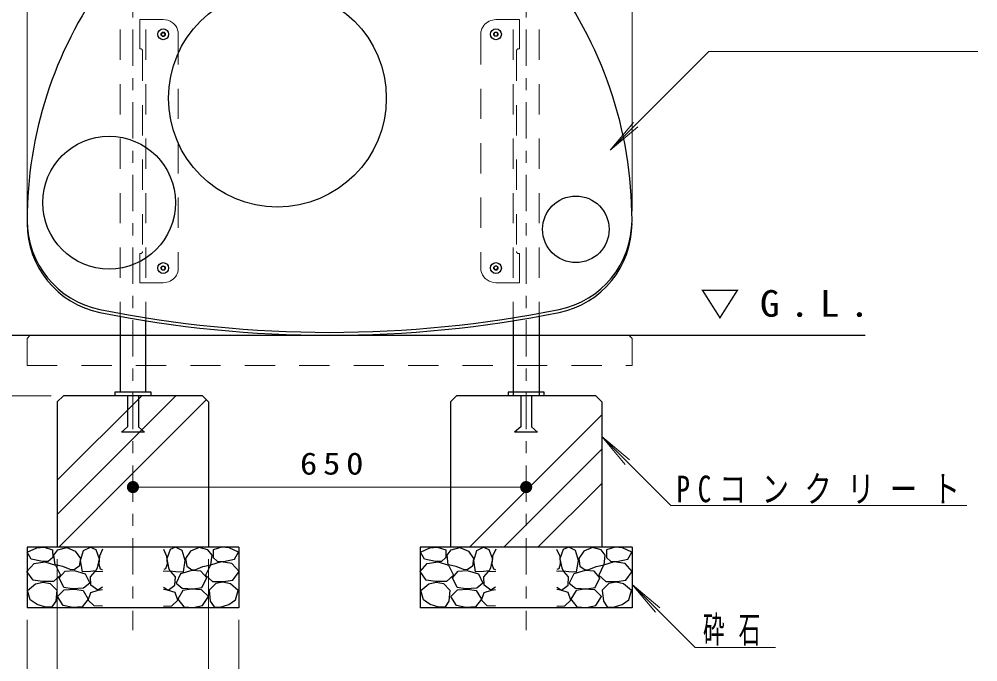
# Model space of a CAD drawing. Units: millimetres on the paper, scale 1:20. Extents: x -385 to 0, y 0 to 267.
# Drawn here: x -337.6 to -258.4, y 52.1 to 105.2 of the extents above; entities that cross this region are included whole.
import ezdxf

# ---------------------------------------------------------------- set-up
doc = ezdxf.new("R2010")
doc.units = ezdxf.units.MM
doc.linetypes.add('USER1', pattern=[4.5, 2.5, -2])
doc.linetypes.add('USER2', pattern=[6, 3, -1, 1, -1])
doc.layers.add('LY_1', color=7, linetype='Continuous', lineweight=13)
doc.styles.add('ＭＳ ゴシック', font='')
doc.styles.get('ＭＳ ゴシック').set_extended_font_data('MS Gothic')

# ---------------------------------------------------------------- blocks, each defined once
blk = doc.blocks.new('filled_dot')
at = {"color": 0, "linetype": 'Continuous', "lineweight": -2, "const_width": 1.25}
blk.add_lwpolyline([(-0.625, 0, 1), (0.625, 0, 1)], format="xyb", close=True, dxfattribs=at)

msp = doc.modelspace()

# ---------------------------------------------------------------- linework, layer by layer
at = {"layer": 'LY_1'}
for p, q in [((-336.992, 89.363), (-336.992, 138.4)), ((-286.992, 89.363), (-286.992, 138.4)), ((-280.642, 102.56), (-288.799, 94.404)), ((-280.642, 102.56), (-258.409, 102.56)), ((-288.799, 94.404), (-286.87, 96.702)), ((-288.799, 94.404), (-286.501, 96.332)), ((-334.992, 74.117), (-355.492, 74.117)), ((-334.492, 64.316), (-324.691, 74.117)), ((-334.492, 67.145), (-327.52, 74.117)), ((-334.363, 61.617), (-322.177, 73.802)), ((-300.422, 61.617), (-289.492, 72.547)), ((-289.492, 70.755), (-287.563, 68.457)), ((-289.492, 70.755), (-287.194, 68.826)), ((-283.788, 65.051), (-289.492, 70.755)), ((-297.593, 61.617), (-289.492, 69.718)), ((-328.242, 66.581), (-295.742, 66.581)), ((-294.765, 61.617), (-289.492, 66.89)), ((-283.788, 65.051), (-259.323, 65.051)), ((-334.492, 60.617), (-334.492, 45.617)), ((-321.992, 60.617), (-321.992, 45.617)), ((-286.992, 58.54), (-285.063, 56.242)), ((-286.992, 58.54), (-284.694, 56.612)), ((-281.776, 53.324), (-286.992, 58.54)), ((-336.992, 55.617), (-336.992, 35.617)), ((-319.492, 55.617), (-319.492, 35.617)), ((-281.776, 53.324), (-275.132, 53.324))]:
    msp.add_line(p, q, dxfattribs=at)
at = {"layer": 'LY_1', "linetype": 'USER1'}
for p, q in [((-329.309, 122.371), (-329.309, 80.69)), ((-327.174, 122.371), (-327.174, 80.324)), ((-296.809, 122.371), (-296.809, 80.324)), ((-294.674, 122.371), (-294.674, 80.69)), ((-327.68, 102.782), (-327.68, 105.197)), ((-327.68, 105.197), (-325.742, 105.197)), ((-296.304, 105.197), (-298.242, 105.197)), ((-296.304, 102.782), (-296.304, 105.197)), ((-324.492, 103.989), (-324.492, 84.671)), ((-299.492, 103.989), (-299.492, 84.671)), ((-327.68, 102.782), (-327.605, 102.782)), ((-327.455, 102.632), (-327.455, 86.028)), ((-296.529, 102.632), (-296.529, 86.028)), ((-296.304, 102.782), (-296.379, 102.782)), ((-327.68, 85.878), (-327.605, 85.878)), ((-327.68, 85.878), (-327.68, 83.463)), ((-296.304, 85.878), (-296.379, 85.878)), ((-296.304, 85.878), (-296.304, 83.463)), ((-327.68, 83.463), (-325.742, 83.463)), ((-296.304, 83.463), (-298.242, 83.463)), ((-336.742, 79.117), (-336.992, 78.867)), ((-336.992, 78.867), (-336.992, 76.617)), ((-287.242, 79.117), (-336.742, 79.117)), ((-287.242, 79.117), (-286.992, 78.867)), ((-286.992, 76.617), (-286.992, 78.867)), ((-336.992, 76.617), (-286.992, 76.617))]:
    msp.add_line(p, q, dxfattribs=at)
at = {"layer": 'LY_1', "linetype": 'USER2'}
for p, q in [((-328.242, 122.371), (-328.242, 54.772)), ((-295.742, 122.371), (-295.742, 54.772))]:
    msp.add_line(p, q, dxfattribs=at)
at = {"layer": 'LY_1', "lineweight": 25}
for p, q in [((-325.828, 104.139), (-325.915, 103.989)), ((-325.828, 103.839), (-325.915, 103.989)), ((-325.828, 104.139), (-325.655, 104.139)), ((-325.828, 103.839), (-325.655, 103.839)), ((-325.569, 103.989), (-325.655, 104.139)), ((-325.569, 103.989), (-325.655, 103.839)), ((-298.415, 103.989), (-298.328, 104.139)), ((-298.415, 103.989), (-298.328, 103.839)), ((-298.155, 104.139), (-298.328, 104.139)), ((-298.155, 103.839), (-298.328, 103.839)), ((-298.155, 104.139), (-298.069, 103.989)), ((-298.155, 103.839), (-298.069, 103.989)), ((-325.828, 84.821), (-325.915, 84.671)), ((-325.828, 84.821), (-325.655, 84.821)), ((-325.569, 84.671), (-325.655, 84.821)), ((-298.415, 84.671), (-298.328, 84.821)), ((-298.155, 84.821), (-298.328, 84.821)), ((-298.155, 84.821), (-298.069, 84.671)), ((-325.828, 84.521), (-325.915, 84.671)), ((-325.828, 84.521), (-325.655, 84.521)), ((-325.569, 84.671), (-325.655, 84.521)), ((-298.415, 84.671), (-298.328, 84.521)), ((-298.155, 84.521), (-298.328, 84.521)), ((-298.155, 84.521), (-298.069, 84.671)), ((-329.309, 80.69), (-329.309, 74.417)), ((-327.174, 74.417), (-327.174, 80.324)), ((-296.809, 80.324), (-296.809, 74.117)), ((-294.674, 80.69), (-294.674, 74.117)), ((-349.72, 79.117), (-267.725, 79.117)), ((-334.492, 73.617), (-333.992, 74.117)), ((-322.492, 74.117), (-333.992, 74.117)), ((-329.742, 74.417), (-329.742, 74.117)), ((-326.742, 74.417), (-329.742, 74.417)), ((-328.692, 74.117), (-328.692, 71.567)), ((-327.792, 74.117), (-327.792, 71.567)), ((-326.742, 74.117), (-326.742, 74.417)), ((-321.992, 73.617), (-322.492, 74.117)), ((-301.992, 73.617), (-301.492, 74.117)), ((-289.992, 74.117), (-301.492, 74.117)), ((-297.242, 74.417), (-297.242, 74.117)), ((-294.242, 74.417), (-297.242, 74.417)), ((-296.192, 74.117), (-296.192, 71.567)), ((-295.292, 74.117), (-295.292, 71.567)), ((-294.242, 74.117), (-294.242, 74.417)), ((-289.492, 73.617), (-289.992, 74.117)), ((-334.492, 73.617), (-334.492, 61.617)), ((-321.992, 73.617), (-321.992, 61.617)), ((-301.992, 73.617), (-301.992, 61.617)), ((-289.492, 73.617), (-289.492, 61.617)), ((-328.692, 71.567), (-329.192, 71.117)), ((-327.292, 71.117), (-327.792, 71.567)), ((-296.192, 71.567), (-296.692, 71.117)), ((-294.792, 71.117), (-295.292, 71.567)), ((-327.292, 71.117), (-329.192, 71.117)), ((-294.792, 71.117), (-296.692, 71.117)), ((-336.992, 61.617), (-336.992, 56.617)), ((-319.492, 61.617), (-336.992, 61.617)), ((-319.492, 61.617), (-319.492, 56.617)), ((-286.992, 61.617), (-304.492, 61.617)), ((-304.492, 61.617), (-304.492, 56.617)), ((-286.992, 61.617), (-286.992, 56.617)), ((-319.492, 56.617), (-336.992, 56.617)), ((-286.992, 56.617), (-304.492, 56.617))]:
    msp.add_line(p, q, dxfattribs=at)
at = {"layer": 'LY_1', "linetype": 'USER1'}
for points in [[(-325.742, 105.197), (-325.546, 105.182), (-325.356, 105.138), (-325.174, 105.065), (-325.007, 104.966), (-324.858, 104.843), (-324.731, 104.699), (-324.628, 104.538), (-324.553, 104.362), (-324.507, 104.178), (-324.492, 103.989)], [(-298.242, 105.197), (-298.389, 105.188), (-298.534, 105.163), (-298.674, 105.122), (-298.809, 105.065), (-298.936, 104.993), (-299.054, 104.907), (-299.16, 104.809), (-299.253, 104.699), (-299.332, 104.579), (-299.397, 104.451), (-299.445, 104.317), (-299.476, 104.178), (-299.488, 104.084), (-299.492, 103.989)], [(-325.742, 83.463), (-325.595, 83.472), (-325.45, 83.497), (-325.309, 83.538), (-325.174, 83.595), (-325.047, 83.667), (-324.93, 83.753), (-324.824, 83.851), (-324.731, 83.961), (-324.651, 84.081), (-324.587, 84.209), (-324.539, 84.343), (-324.507, 84.482), (-324.496, 84.576), (-324.492, 84.671)], [(-298.242, 83.463), (-298.437, 83.478), (-298.628, 83.523), (-298.809, 83.595), (-298.977, 83.694), (-299.126, 83.817), (-299.253, 83.961), (-299.356, 84.123), (-299.431, 84.298), (-299.476, 84.482), (-299.492, 84.671)]]:
    msp.add_lwpolyline(points, dxfattribs=at)
at = {"layer": 'LY_1', "lineweight": 25}
for points in [[(-335.725, 60.442), (-336.642, 60.615), (-336.976, 61.21), (-336.196, 61.569), (-335.589, 61.607), (-334.883, 61.408), (-334.87, 60.752), (-335.242, 60.43)], [(-333.433, 59.785), (-334.028, 60.021), (-334.684, 60.169), (-334.783, 60.962), (-334.437, 61.384), (-333.718, 61.582), (-333.012, 61.284), (-332.59, 60.69), (-332.69, 60.046), (-333.111, 59.748)], [(-331.302, 59.661), (-331.76, 59.612), (-332.417, 59.587), (-332.566, 60.504), (-332.318, 61.334), (-331.76, 61.607), (-331.314, 61.421), (-331.029, 60.665), (-331.19, 59.909)], [(-325.182, 59.661), (-324.723, 59.612), (-324.067, 59.587), (-323.918, 60.504), (-324.166, 61.334), (-324.723, 61.607), (-325.169, 61.421), (-325.454, 60.665), (-325.293, 59.909)], [(-323.051, 59.785), (-322.456, 60.021), (-321.799, 60.169), (-321.7, 60.962), (-322.047, 61.384), (-322.766, 61.582), (-323.472, 61.284), (-323.893, 60.69), (-323.794, 60.046), (-323.373, 59.748)], [(-320.759, 60.442), (-319.842, 60.615), (-319.507, 61.21), (-320.288, 61.569), (-320.895, 61.607), (-321.601, 61.408), (-321.613, 60.752), (-321.242, 60.43)], [(-303.225, 60.442), (-304.142, 60.615), (-304.476, 61.21), (-303.696, 61.569), (-303.089, 61.607), (-302.383, 61.408), (-302.37, 60.752), (-302.742, 60.43)], [(-300.933, 59.785), (-301.528, 60.021), (-302.184, 60.169), (-302.283, 60.962), (-301.937, 61.384), (-301.218, 61.582), (-300.512, 61.284), (-300.09, 60.69), (-300.19, 60.046), (-300.611, 59.748)], [(-298.802, 59.661), (-299.26, 59.612), (-299.917, 59.587), (-300.066, 60.504), (-299.818, 61.334), (-299.26, 61.607), (-298.814, 61.421), (-298.529, 60.665), (-298.69, 59.909)], [(-292.682, 59.661), (-292.223, 59.612), (-291.567, 59.587), (-291.418, 60.504), (-291.666, 61.334), (-292.223, 61.607), (-292.669, 61.421), (-292.954, 60.665), (-292.793, 59.909)], [(-290.551, 59.785), (-289.956, 60.021), (-289.299, 60.169), (-289.2, 60.962), (-289.547, 61.384), (-290.266, 61.582), (-290.972, 61.284), (-291.393, 60.69), (-291.294, 60.046), (-290.873, 59.748)], [(-288.259, 60.442), (-287.342, 60.615), (-287.007, 61.21), (-287.788, 61.569), (-288.395, 61.607), (-289.101, 61.408), (-289.113, 60.752), (-288.742, 60.43)], [(-335.725, 58.769), (-336.493, 58.881), (-337.013, 59.6), (-336.419, 60.281), (-335.527, 60.405), (-334.647, 60.12), (-334.238, 59.315), (-334.821, 58.794)], [(-320.759, 58.769), (-319.99, 58.881), (-319.47, 59.6), (-320.065, 60.281), (-320.957, 60.405), (-321.837, 60.12), (-322.245, 59.315), (-321.663, 58.794)], [(-303.225, 58.769), (-303.993, 58.881), (-304.513, 59.6), (-303.919, 60.281), (-303.027, 60.405), (-302.147, 60.12), (-301.738, 59.315), (-302.321, 58.794)], [(-288.259, 58.769), (-287.49, 58.881), (-286.97, 59.6), (-287.565, 60.281), (-288.457, 60.405), (-289.337, 60.12), (-289.745, 59.315), (-289.163, 58.794)], [(-333.26, 58.175), (-333.941, 58.299), (-334.337, 59.079), (-333.854, 59.624), (-333.111, 59.699), (-332.182, 59.414), (-331.81, 58.646), (-332.318, 58.237)], [(-323.224, 58.175), (-322.543, 58.299), (-322.146, 59.079), (-322.629, 59.624), (-323.373, 59.699), (-324.302, 59.414), (-324.674, 58.646), (-324.166, 58.237)], [(-300.76, 58.175), (-301.441, 58.299), (-301.837, 59.079), (-301.354, 59.624), (-300.611, 59.699), (-299.682, 59.414), (-299.31, 58.646), (-299.818, 58.237)], [(-290.724, 58.175), (-290.043, 58.299), (-289.646, 59.079), (-290.129, 59.624), (-290.873, 59.699), (-291.802, 59.414), (-292.174, 58.646), (-291.666, 58.237)], [(-335.465, 56.651), (-336.171, 56.874), (-336.729, 57.27), (-336.952, 58.051), (-336.295, 58.584), (-335.67, 58.729), (-335.081, 58.621), (-334.536, 58.063), (-334.622, 57.146), (-334.944, 56.7)], [(-321.019, 56.651), (-320.313, 56.874), (-319.755, 57.27), (-319.532, 58.051), (-320.189, 58.584), (-320.813, 58.729), (-321.403, 58.621), (-321.948, 58.063), (-321.861, 57.146), (-321.539, 56.7)], [(-302.965, 56.651), (-303.671, 56.874), (-304.229, 57.27), (-304.452, 58.051), (-303.795, 58.584), (-303.17, 58.729), (-302.581, 58.621), (-302.036, 58.063), (-302.122, 57.146), (-302.444, 56.7)], [(-288.519, 56.651), (-287.813, 56.874), (-287.255, 57.27), (-287.032, 58.051), (-287.689, 58.584), (-288.313, 58.729), (-288.903, 58.621), (-289.448, 58.063), (-289.361, 57.146), (-289.039, 56.7)], [(-333.222, 56.638), (-334.003, 56.799), (-334.474, 57.555), (-333.916, 58.088), (-333.049, 58.137), (-332.367, 58.05), (-331.946, 57.319), (-332.442, 56.7)], [(-323.261, 56.638), (-322.481, 56.799), (-322.01, 57.555), (-322.567, 58.088), (-323.435, 58.137), (-324.116, 58.05), (-324.537, 57.319), (-324.042, 56.7)], [(-300.722, 56.638), (-301.503, 56.799), (-301.974, 57.555), (-301.416, 58.088), (-300.549, 58.137), (-299.867, 58.05), (-299.446, 57.319), (-299.942, 56.7)], [(-290.761, 56.638), (-289.981, 56.799), (-289.51, 57.555), (-290.067, 58.088), (-290.935, 58.137), (-291.616, 58.05), (-292.037, 57.319), (-291.542, 56.7)]]:
    msp.add_lwpolyline(points, close=True, dxfattribs=at)
for points in [[(-330.757, 61.446), (-331.017, 60.876), (-331.067, 60.219), (-330.943, 59.835), (-330.782, 59.773)], [(-325.727, 61.446), (-325.467, 60.876), (-325.417, 60.219), (-325.541, 59.835), (-325.702, 59.773)], [(-298.257, 61.446), (-298.517, 60.876), (-298.567, 60.219), (-298.443, 59.835), (-298.282, 59.773)], [(-293.227, 61.446), (-292.967, 60.876), (-292.917, 60.219), (-293.041, 59.835), (-293.202, 59.773)], [(-330.769, 58.311), (-331.153, 58.076), (-331.711, 58.472), (-331.748, 59.178), (-331.364, 59.612), (-330.744, 59.649)], [(-325.714, 58.311), (-325.33, 58.076), (-324.773, 58.472), (-324.736, 59.178), (-325.12, 59.612), (-325.739, 59.649)], [(-298.269, 58.311), (-298.653, 58.076), (-299.211, 58.472), (-299.248, 59.178), (-298.864, 59.612), (-298.244, 59.649)], [(-293.214, 58.311), (-292.83, 58.076), (-292.273, 58.472), (-292.236, 59.178), (-292.62, 59.612), (-293.239, 59.649)], [(-330.769, 56.75), (-331.451, 56.775), (-331.946, 57.246), (-331.723, 57.865), (-331.104, 58.076), (-330.769, 58.113)], [(-325.714, 56.75), (-325.033, 56.775), (-324.537, 57.246), (-324.76, 57.865), (-325.38, 58.076), (-325.714, 58.113)], [(-298.269, 56.75), (-298.951, 56.775), (-299.446, 57.246), (-299.223, 57.865), (-298.604, 58.076), (-298.269, 58.113)], [(-293.214, 56.75), (-292.533, 56.775), (-292.037, 57.246), (-292.26, 57.865), (-292.88, 58.076), (-293.214, 58.113)]]:
    msp.add_lwpolyline(points, dxfattribs=at)
for centre, radius in [((-316.303, 98.709), 9), ((-325.742, 103.989), 0.45), ((-325.742, 103.989), 0.173), ((-298.242, 103.989), 0.45), ((-298.242, 103.989), 0.173), ((-330.21, 90.079), 5.488), ((-291.635, 87.874), 2.75), ((-325.742, 84.671), 0.45), ((-325.742, 84.671), 0.173), ((-298.242, 84.671), 0.45), ((-298.242, 84.671), 0.173)]:
    msp.add_circle(centre, radius, dxfattribs=at)
for centre, radius, start, end in [((-320.65, 88.609), 33.658, 0, 37.66122), ((-303.333, 88.609), 33.658, 144.22597, 180), ((-329.492, 88.609), 7.5, 180, 258.60554), ((-329.492, 88.363), 7.5, 180, 258.60554), ((-294.492, 88.609), 7.5, 281.39446, 0), ((-294.492, 88.363), 7.5, 281.39446, 0), ((-311.992, 175.442), 96.079, 258.60554, 281.39446), ((-311.992, 175.196), 96.079, 258.60554, 281.39446)]:
    msp.add_arc(centre, radius, start, end, dxfattribs=at)
at = {"layer": 'LY_1', "linetype": 'USER1'}
for centre, start, end in [((-327.605, 102.632), 0, 90), ((-296.379, 102.632), 90, 180), ((-327.605, 86.028), 270, 0), ((-296.379, 86.028), 180, 270)]:
    msp.add_arc(centre, 0.15, start, end, dxfattribs=at)

# ---------------------------------------------------------------- block references
at = {"layer": 'LY_1', "xscale": 0.4, "yscale": 0.4}
msp.add_blockref('filled_dot', (-328.242, 66.581), dxfattribs=at)
at = {"layer": 'LY_1', "xscale": 0.4, "yscale": 0.4, "rotation": 180}
msp.add_blockref('filled_dot', (-295.742, 66.581), dxfattribs=at)

# ---------------------------------------------------------------- texts
at = {"layer": 'LY_1', "style": 'ＭＳ ゴシック'}
for s, insert, char_height, attachment_point in [('\\T1.5;\\W1.1;▽G.L.', (-281.374, 81.656), 2.199, 4), ('\\T1.33;\\W1.15;650', (-311.577, 67.581), 1.833, 8), ('\\T1.57;\\W0.75;PCコンクリート', (-283.323, 65.201), 2.199, 7), ('\\T1.64;\\W0.6;砕石', (-281.132, 53.474), 2.199, 7)]:
    msp.add_mtext(s, dxfattribs=dict(at, insert=insert, char_height=char_height, attachment_point=attachment_point))

doc.saveas('drawing.dxf')
